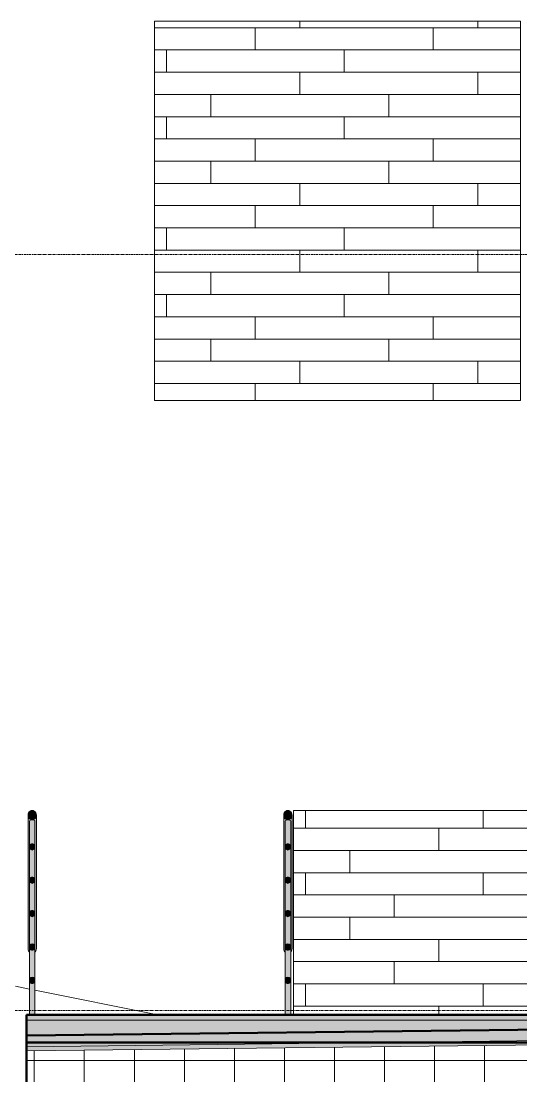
# Model space of a CAD drawing. Header units: inches. Extents: x 9661 to 15313, y -337 to 660.
# Drawn here: x 9890.2 to 9980.1, y -11.7 to 178 of the extents above; entities that cross this region are included whole.
import ezdxf

# ---------------------------------------------------------------- set-up
doc = ezdxf.new("R2010")
doc.units = ezdxf.units.IN
doc.header["$MEASUREMENT"] = 0
doc.linetypes.add('Grid Line 1_2_', pattern=[0.875, 0.5, -0.125, 0.125, -0.125])
for name, color, linetype, lineweight in [('0-1', 7, 'Continuous', 5), ('A-FLOR-2', 8, 'Continuous', 5), ('A-FLOR-5', 192, 'Continuous', 50), ('A-FLOR-HRAL', 11, 'Continuous', 9), ('A-FLOR-LEVL-1', 51, 'Grid Line 1_2_', 9), ('A-FLOR-MCUT', 51, 'Continuous', 13), ('A-FLOR-PATT-1', 8, 'Continuous', 9), ('A-WALL-2', 135, 'Continuous', 13), ('A-WALL-PATT-4', 55, 'Continuous', 9), ('C-TOPO-2', 55, 'Continuous', 9)]:
    doc.layers.add(name, color=color, linetype=linetype, lineweight=lineweight)
pattern_1 = [(0, (9941.314, 0.8), (0, 4), []), (90, (9941.314, 0.8), (-8, 8), [4, -28]), (90, (9957.314, 4.8), (-8, 8), [4, -28])]

# ---------------------------------------------------------------- blocks, each defined once
blk = doc.blocks.new('CTR  - Topography_rvt-1-BUILDING SECTION - EAST_WEST - LOOKING SOUTH2')
at = {"layer": 'C-TOPO-2'}
for p, q in [((9889.19, 4.38), (9891.69, 3.88)), ((9892.69, 3.68), (9914.81, -0.75))]:
    blk.add_line(p, q, dxfattribs=at)
blk = doc.blocks.new('Railing - 1_-V28-BUILDING SECTION - EAST_WEST - LOOKING SOUTH2')
at = {"layer": 'A-FLOR-HRAL'}
h = blk.add_hatch(color=256, dxfattribs=at)
h.paths.add_polyline_path([(9938.69, -0.75), (9938.67, 5.08), (9938.4, 4.91), (9938.18, 4.88), (9937.84, 4.96), (9937.7, 5.1), (9937.69, 5.19), (9937.7, -0.75), (9938.68, -0.75)], flags=0)
h.paths.add_polyline_path([(9938.69, 5.44), (9938.67, 11.08), (9938.44, 10.92), (9938.09, 10.89), (9937.94, 10.92), (9937.71, 11.08), (9937.69, 11.05), (9937.71, 5.59), (9937.84, 5.84), (9938.06, 5.98), (9938.4, 5.94), (9938.54, 5.84), (9938.67, 5.59), (9938.68, 5.5)], flags=0)
h.paths.add_polyline_path([(9938.69, 11.44), (9938.66, 17.08), (9938.44, 16.92), (9938.13, 16.89), (9937.94, 16.92), (9937.7, 17.11), (9937.69, 17.09), (9937.71, 11.6), (9937.84, 11.84), (9938.06, 11.98), (9938.38, 11.95), (9938.54, 11.84), (9938.67, 11.59)], flags=0)
h.paths.add_polyline_path([(9937.69, 17.44), (9937.76, 17.72), (9937.94, 17.93), (9938.12, 17.98), (9938.36, 17.96), (9938.54, 17.84), (9938.67, 17.57), (9938.69, 17.72), (9938.65, 23.07), (9938.44, 22.92), (9938.11, 22.89), (9937.94, 22.92), (9937.71, 23.08), (9937.69, 23.09), (9937.69, 17.54)], flags=0)
h.paths.add_polyline_path([(9937.69, 23.44), (9937.76, 23.72), (9937.94, 23.93), (9938.11, 23.98), (9938.34, 23.97), (9938.54, 23.84), (9938.67, 23.59), (9938.69, 23.72), (9938.65, 29.07), (9938.44, 28.92), (9938.15, 28.88), (9937.83, 28.97), (9937.71, 29.08), (9937.69, 29.09), (9937.69, 23.54)], flags=0)
h.paths.add_polyline_path([(9937.69, 29.44), (9937.76, 29.72), (9937.94, 29.93), (9938.09, 29.98), (9938.32, 29.98), (9938.54, 29.84), (9938.67, 29.59), (9938.69, 29.72), (9938.69, 34.07), (9938.64, 34.18), (9938.44, 34.28), (9938.15, 34.32), (9937.94, 34.28), (9937.88, 34.27), (9937.74, 34.18), (9937.69, 34.07), (9937.69, 29.54)], flags=0)
for p, q in [((9937.69, -0.75), (9937.69, 34.07)), ((9938.69, 34.07), (9938.69, -0.75))]:
    blk.add_line(p, q, dxfattribs=at)
at = {"layer": 'A-FLOR-HRAL', "flags": 128}
blk.add_lwpolyline([(9937.69, 34.07), (9937.74, 34.18), (9937.88, 34.27), (9938.08, 34.32), (9938.3, 34.32), (9938.5, 34.27), (9938.64, 34.18), (9938.69, 34.07)], dxfattribs=at)
blk = doc.blocks.new('Railing - Railing-2447158-BUILDING SECTION - EAST_WEST - LOOKING SOUTH2')
at = {"layer": 'A-FLOR-HRAL'}
for points in [[(9938.06, 28.9), (9938.32, 28.9), (9938.54, 29.05), (9938.67, 29.3), (9938.67, 29.59), (9938.54, 29.84), (9938.31, 29.98), (9938.06, 29.98), (9937.84, 29.84), (9937.71, 29.59), (9937.71, 29.3), (9937.84, 29.05), (9938.06, 28.9)], [(9938.19, 28.88), (9938.54, 28.97), (9938.67, 29.08), (9938.67, 29.3), (9938.54, 29.05), (9938.32, 28.9), (9938.06, 28.9), (9937.84, 29.05), (9937.71, 29.3), (9937.76, 29.03), (9937.94, 28.92), (9938.17, 28.88)], [(9938.19, 22.9), (9938.34, 22.91), (9938.54, 23.05), (9938.67, 23.3), (9938.67, 23.59), (9938.53, 23.85), (9938.31, 23.98), (9938.04, 23.97), (9937.84, 23.84), (9937.71, 23.59), (9937.71, 23.3), (9937.84, 23.04), (9938.06, 22.9), (9938.11, 22.9)], [(9938.19, 22.88), (9938.54, 22.97), (9938.67, 23.08), (9938.67, 23.3), (9938.53, 23.04), (9938.32, 22.9), (9938.06, 22.9), (9937.84, 23.05), (9937.71, 23.3), (9937.76, 23.03), (9937.94, 22.92), (9938.17, 22.88)], [(9938.25, 16.9), (9938.36, 16.92), (9938.54, 17.05), (9938.67, 17.3), (9938.67, 17.59), (9938.54, 17.84), (9938.31, 17.98), (9938.02, 17.96), (9937.84, 17.84), (9937.7, 17.57), (9937.71, 17.3), (9937.84, 17.05), (9938.06, 16.9), (9938.19, 16.9)], [(9938.19, 16.88), (9938.55, 16.98), (9938.68, 17.11), (9938.66, 17.26), (9938.54, 17.05), (9938.32, 16.9), (9938.06, 16.9), (9937.84, 17.05), (9937.71, 17.3), (9937.76, 17.03), (9937.94, 16.92), (9938.18, 16.88)], [(9938.06, 10.9), (9938.38, 10.93), (9938.54, 11.05), (9938.67, 11.3), (9938.67, 11.6), (9938.54, 11.84), (9938.32, 11.98), (9938, 11.95), (9937.84, 11.84), (9937.71, 11.59), (9937.71, 11.28), (9937.84, 11.05), (9938, 10.93)], [(9938.19, 10.88), (9938.55, 10.98), (9938.68, 11.15), (9938.67, 11.28), (9938.54, 11.05), (9938.32, 10.9), (9938.06, 10.9), (9937.84, 11.05), (9937.71, 11.3), (9937.76, 11.03), (9937.94, 10.92), (9938.18, 10.88)], [(9938.16, 4.9), (9938.4, 4.94), (9938.54, 5.05), (9938.67, 5.3), (9938.67, 5.59), (9938.54, 5.84), (9938.32, 5.98), (9937.98, 5.94), (9937.84, 5.84), (9937.71, 5.59), (9937.71, 5.3), (9937.84, 5.05), (9938.06, 4.9)], [(9938.19, 4.88), (9938.55, 4.97), (9938.68, 5.1), (9938.67, 5.3), (9938.54, 5.05), (9938.32, 4.9), (9938.06, 4.9), (9937.84, 5.05), (9937.71, 5.3), (9937.76, 5.03), (9937.94, 4.92), (9938.18, 4.88)]]:
    blk.add_hatch(color=256, dxfattribs=at).paths.add_polyline_path(points, flags=0)
for p, q in [((9937.69, 29.44), (9937.69, 28.41)), ((9938.69, 28.41), (9938.69, 29.44)), ((9937.69, 23.44), (9937.69, 22.41)), ((9938.69, 22.41), (9938.69, 23.44)), ((9937.69, 17.44), (9937.69, 16.41)), ((9938.69, 16.41), (9938.69, 17.44)), ((9937.69, 11.44), (9937.69, 10.41)), ((9938.69, 10.41), (9938.69, 11.44)), ((9937.69, 5.44), (9937.69, 4.4)), ((9938.69, 4.4), (9938.69, 5.44))]:
    blk.add_line(p, q, dxfattribs=at)
at = {"layer": 'A-FLOR-HRAL', "flags": 128}
for points in [[(9938.69, 29.44), (9938.67, 29.59), (9938.62, 29.72), (9938.54, 29.84), (9938.44, 29.93), (9938.32, 29.98), (9938.19, 30), (9938.06, 29.98), (9937.94, 29.93), (9937.84, 29.84), (9937.76, 29.72), (9937.71, 29.59), (9937.69, 29.44)], [(9937.69, 29.44), (9937.71, 29.3), (9937.76, 29.16), (9937.84, 29.05), (9937.94, 28.96), (9938.06, 28.9), (9938.19, 28.88), (9938.32, 28.9), (9938.44, 28.96), (9938.54, 29.05), (9938.62, 29.16), (9938.67, 29.3), (9938.69, 29.44)], [(9938.69, 23.44), (9938.67, 23.59), (9938.62, 23.72), (9938.54, 23.84), (9938.44, 23.93), (9938.32, 23.98), (9938.19, 24), (9938.06, 23.98), (9937.94, 23.93), (9937.84, 23.84), (9937.76, 23.72), (9937.71, 23.59), (9937.69, 23.44)], [(9937.69, 23.44), (9937.71, 23.3), (9937.76, 23.16), (9937.84, 23.05), (9937.94, 22.96), (9938.06, 22.9), (9938.19, 22.88), (9938.32, 22.9), (9938.44, 22.96), (9938.54, 23.05), (9938.62, 23.16), (9938.67, 23.3), (9938.69, 23.44)], [(9938.69, 17.44), (9938.67, 17.59), (9938.62, 17.72), (9938.54, 17.84), (9938.44, 17.93), (9938.32, 17.98), (9938.19, 18), (9938.06, 17.98), (9937.94, 17.93), (9937.84, 17.84), (9937.76, 17.72), (9937.71, 17.59), (9937.69, 17.44)], [(9937.69, 17.44), (9937.71, 17.3), (9937.76, 17.16), (9937.84, 17.05), (9937.94, 16.96), (9938.06, 16.9), (9938.19, 16.88), (9938.32, 16.9), (9938.44, 16.96), (9938.54, 17.05), (9938.62, 17.16), (9938.67, 17.3), (9938.69, 17.44)], [(9938.69, 11.44), (9938.67, 11.59), (9938.62, 11.72), (9938.54, 11.84), (9938.44, 11.93), (9938.32, 11.98), (9938.19, 12), (9938.06, 11.98), (9937.94, 11.93), (9937.84, 11.84), (9937.76, 11.72), (9937.71, 11.59), (9937.69, 11.44)], [(9937.69, 11.44), (9937.71, 11.3), (9937.76, 11.16), (9937.84, 11.05), (9937.94, 10.96), (9938.06, 10.9), (9938.19, 10.88), (9938.32, 10.9), (9938.44, 10.96), (9938.54, 11.05), (9938.62, 11.16), (9938.67, 11.3), (9938.69, 11.44)], [(9938.69, 5.44), (9938.67, 5.59), (9938.62, 5.72), (9938.54, 5.84), (9938.44, 5.93), (9938.32, 5.98), (9938.19, 6), (9938.06, 5.98), (9937.94, 5.93), (9937.84, 5.84), (9937.76, 5.72), (9937.71, 5.59), (9937.69, 5.44)], [(9937.69, 5.44), (9937.71, 5.3), (9937.76, 5.16), (9937.84, 5.05), (9937.94, 4.96), (9938.06, 4.9), (9938.19, 4.88), (9938.32, 4.9), (9938.44, 4.96), (9938.54, 5.05), (9938.62, 5.16), (9938.67, 5.3), (9938.69, 5.44)]]:
    blk.add_lwpolyline(points, dxfattribs=at)
blk.add_blockref('Railing - 1_-V28-BUILDING SECTION - EAST_WEST - LOOKING SOUTH2', (0, 0))
blk = doc.blocks.new('Railing - Railing-2447162-BUILDING SECTION - EAST_WEST - LOOKING SOUTH2')
at = {"layer": 'A-FLOR-HRAL'}
for points in [[(9892.29, 28.9), (9892.32, 28.9), (9892.54, 29.05), (9892.67, 29.3), (9892.67, 29.59), (9892.54, 29.84), (9892.31, 29.98), (9892.06, 29.98), (9891.84, 29.84), (9891.71, 29.59), (9891.71, 29.3), (9891.84, 29.05), (9892.06, 28.9), (9892.19, 28.9)], [(9892.19, 28.88), (9892.54, 28.97), (9892.67, 29.08), (9892.67, 29.3), (9892.54, 29.05), (9892.32, 28.9), (9892.06, 28.9), (9891.84, 29.05), (9891.71, 29.3), (9891.76, 29.03), (9891.94, 28.92), (9892.17, 28.88)], [(9892.06, 22.9), (9892.34, 22.91), (9892.54, 23.05), (9892.67, 23.3), (9892.67, 23.59), (9892.53, 23.85), (9892.31, 23.98), (9892.04, 23.97), (9891.84, 23.84), (9891.71, 23.59), (9891.71, 23.3), (9891.84, 23.04), (9892.04, 22.91)], [(9892.19, 22.88), (9892.54, 22.97), (9892.67, 23.08), (9892.67, 23.3), (9892.53, 23.04), (9892.32, 22.9), (9892.06, 22.9), (9891.84, 23.05), (9891.71, 23.3), (9891.76, 23.03), (9891.94, 22.92), (9892.17, 22.88)], [(9892.25, 16.9), (9892.36, 16.92), (9892.54, 17.05), (9892.67, 17.3), (9892.67, 17.59), (9892.54, 17.84), (9892.32, 17.98), (9892.02, 17.96), (9891.84, 17.84), (9891.7, 17.57), (9891.71, 17.3), (9891.84, 17.05), (9892.06, 16.9), (9892.19, 16.9)], [(9892.19, 16.88), (9892.55, 16.98), (9892.68, 17.11), (9892.66, 17.26), (9892.54, 17.05), (9892.32, 16.9), (9892.06, 16.9), (9891.84, 17.05), (9891.71, 17.3), (9891.76, 17.03), (9891.94, 16.92), (9892.18, 16.88)], [(9892.06, 10.9), (9892.38, 10.93), (9892.54, 11.05), (9892.67, 11.3), (9892.67, 11.6), (9892.54, 11.84), (9892.32, 11.98), (9892, 11.95), (9891.84, 11.84), (9891.71, 11.59), (9891.71, 11.28), (9891.84, 11.05), (9892, 10.93)], [(9892.19, 10.88), (9892.54, 10.96), (9892.67, 11.08), (9892.67, 11.28), (9892.54, 11.05), (9892.32, 10.9), (9892.06, 10.9), (9891.84, 11.05), (9891.71, 11.3), (9891.76, 11.03), (9891.94, 10.92), (9892.18, 10.88)], [(9892.16, 4.9), (9892.4, 4.94), (9892.54, 5.05), (9892.67, 5.3), (9892.67, 5.59), (9892.54, 5.84), (9892.32, 5.98), (9891.98, 5.94), (9891.84, 5.84), (9891.71, 5.59), (9891.71, 5.3), (9891.84, 5.05), (9892.06, 4.9)]]:
    blk.add_hatch(color=256, dxfattribs=at).paths.add_polyline_path(points, flags=0)
h = blk.add_hatch(color=256, dxfattribs=at)
h.paths.add_polyline_path([(9891.69, -17), (9892.69, -17), (9892.67, -16), (9891.69, -16), (9891.69, -16.69)], flags=0)
h.paths.add_polyline_path([(9892.19, 4.88), (9892.54, 4.96), (9892.68, 5.1), (9892.66, 5.25), (9892.54, 5.05), (9892.32, 4.9), (9892.06, 4.9), (9891.84, 5.05), (9891.71, 5.3), (9891.76, 5.03), (9891.94, 4.92), (9892.18, 4.88)], flags=0)
for p, q in [((9891.69, 29.44), (9891.69, 28.41)), ((9892.69, 28.41), (9892.69, 29.44)), ((9891.69, 23.44), (9891.69, 22.41)), ((9892.69, 22.41), (9892.69, 23.44)), ((9891.69, 17.44), (9891.69, 16.41)), ((9892.69, 16.41), (9892.69, 17.44)), ((9891.69, 11.44), (9891.69, 10.41)), ((9892.69, 10.41), (9892.69, 11.44)), ((9891.69, 5.44), (9891.69, 4.4)), ((9892.69, 4.4), (9892.69, 5.44)), ((9891.69, -16), (9891.69, -17)), ((9892.69, -17), (9892.69, -16))]:
    blk.add_line(p, q, dxfattribs=at)
at = {"layer": 'A-FLOR-HRAL', "flags": 128}
for points in [[(9892.69, 29.44), (9892.67, 29.59), (9892.62, 29.72), (9892.54, 29.84), (9892.44, 29.93), (9892.32, 29.98), (9892.19, 30), (9892.06, 29.98), (9891.94, 29.93), (9891.84, 29.84), (9891.76, 29.72), (9891.71, 29.59), (9891.69, 29.44)], [(9891.69, 29.44), (9891.71, 29.3), (9891.76, 29.16), (9891.84, 29.05), (9891.94, 28.96), (9892.06, 28.9), (9892.19, 28.88), (9892.32, 28.9), (9892.44, 28.96), (9892.54, 29.05), (9892.62, 29.16), (9892.67, 29.3), (9892.69, 29.44)], [(9892.69, 23.44), (9892.67, 23.59), (9892.62, 23.72), (9892.54, 23.84), (9892.44, 23.93), (9892.32, 23.98), (9892.19, 24), (9892.06, 23.98), (9891.94, 23.93), (9891.84, 23.84), (9891.76, 23.72), (9891.71, 23.59), (9891.69, 23.44)], [(9891.69, 23.44), (9891.71, 23.3), (9891.76, 23.16), (9891.84, 23.05), (9891.94, 22.96), (9892.06, 22.9), (9892.19, 22.88), (9892.32, 22.9), (9892.44, 22.96), (9892.54, 23.05), (9892.62, 23.16), (9892.67, 23.3), (9892.69, 23.44)], [(9892.69, 17.44), (9892.67, 17.59), (9892.62, 17.72), (9892.54, 17.84), (9892.44, 17.93), (9892.32, 17.98), (9892.19, 18), (9892.06, 17.98), (9891.94, 17.93), (9891.84, 17.84), (9891.76, 17.72), (9891.71, 17.59), (9891.69, 17.44)], [(9891.69, 17.44), (9891.71, 17.3), (9891.76, 17.16), (9891.84, 17.05), (9891.94, 16.96), (9892.06, 16.9), (9892.19, 16.88), (9892.32, 16.9), (9892.44, 16.96), (9892.54, 17.05), (9892.62, 17.16), (9892.67, 17.3), (9892.69, 17.44)], [(9892.69, 11.44), (9892.67, 11.59), (9892.62, 11.72), (9892.54, 11.84), (9892.44, 11.93), (9892.32, 11.98), (9892.19, 12), (9892.06, 11.98), (9891.94, 11.93), (9891.84, 11.84), (9891.76, 11.72), (9891.71, 11.59), (9891.69, 11.44)], [(9891.69, 11.44), (9891.71, 11.3), (9891.76, 11.16), (9891.84, 11.05), (9891.94, 10.96), (9892.06, 10.9), (9892.19, 10.88), (9892.32, 10.9), (9892.44, 10.96), (9892.54, 11.05), (9892.62, 11.16), (9892.67, 11.3), (9892.69, 11.44)], [(9892.69, 5.44), (9892.67, 5.59), (9892.62, 5.72), (9892.54, 5.84), (9892.44, 5.93), (9892.32, 5.98), (9892.19, 6), (9892.06, 5.98), (9891.94, 5.93), (9891.84, 5.84), (9891.76, 5.72), (9891.71, 5.59), (9891.69, 5.44)], [(9891.69, 5.44), (9891.71, 5.3), (9891.76, 5.16), (9891.84, 5.05), (9891.94, 4.96), (9892.06, 4.9), (9892.19, 4.88), (9892.32, 4.9), (9892.44, 4.96), (9892.54, 5.05), (9892.62, 5.16), (9892.67, 5.3), (9892.69, 5.44)]]:
    blk.add_lwpolyline(points, dxfattribs=at)
at = {"extrusion": (0, 0, -1), "zscale": -1}
blk.add_blockref('Railing - 1_-V28-BUILDING SECTION - EAST_WEST - LOOKING SOUTH2', (-19830.38, 0), dxfattribs=at)
blk = doc.blocks.new('Top Rail Type - Top Rail_Internal_-2447168-BUILDING SECTION - EAST_WEST - LOOKING SOUTH2')
at = {"layer": 'A-FLOR-HRAL'}
for points in [[(9938.19, 34.32), (9938.5, 34.41), (9938.64, 34.5), (9938.72, 34.57), (9938.84, 34.74), (9938.91, 34.94), (9938.94, 35.16), (9938.91, 35.38), (9938.84, 35.58), (9938.64, 35.82), (9938.44, 35.95), (9938.3, 35.98), (9938.08, 35.98), (9937.88, 35.92), (9937.74, 35.82), (9937.66, 35.75), (9937.54, 35.58), (9937.46, 35.38), (9937.44, 35.16), (9937.46, 34.94), (9937.54, 34.74), (9937.76, 34.49), (9937.94, 34.38), (9938.08, 34.34)], [(9938.69, 10.54), (9938.72, 10.57), (9938.85, 10.77), (9938.93, 11.05), (9938.94, 11.16), (9938.91, 34.94), (9938.84, 34.74), (9938.64, 34.5), (9938.44, 34.38), (9938.24, 34.33), (9938.08, 34.34), (9937.88, 34.41), (9937.74, 34.5), (9937.66, 34.57), (9937.54, 34.74), (9937.46, 34.94), (9937.44, 34.94), (9937.46, 10.94), (9937.54, 10.74), (9937.69, 10.57), (9937.69, 34.07), (9937.76, 34.19), (9938, 34.3), (9938.19, 34.32), (9938.44, 34.28), (9938.57, 34.23), (9938.64, 34.18), (9938.69, 34.07), (9938.69, 10.57)]]:
    blk.add_hatch(color=256, dxfattribs=at).paths.add_polyline_path(points, flags=0)
for p, q in [((9937.44, 35.16), (9937.44, 11.16)), ((9938.94, 11.16), (9938.94, 35.16))]:
    blk.add_line(p, q, dxfattribs=at)
at = {"layer": 'A-FLOR-HRAL', "flags": 128}
for points in [[(9938.94, 35.16), (9938.91, 35.38), (9938.84, 35.58), (9938.72, 35.75), (9938.56, 35.89), (9938.38, 35.97), (9938.19, 36), (9938, 35.97), (9937.81, 35.89), (9937.66, 35.75), (9937.54, 35.58), (9937.46, 35.38), (9937.44, 35.16)], [(9937.44, 35.16), (9937.46, 34.94), (9937.54, 34.74), (9937.66, 34.57), (9937.81, 34.44), (9938, 34.35), (9938.19, 34.32), (9938.38, 34.35), (9938.56, 34.44), (9938.72, 34.57), (9938.84, 34.74), (9938.91, 34.94), (9938.94, 35.16)], [(9937.66, 10.57), (9937.54, 10.74), (9937.46, 10.94), (9937.44, 11.16)], [(9938.94, 11.16), (9938.91, 10.94), (9938.84, 10.74), (9938.72, 10.57)]]:
    blk.add_lwpolyline(points, dxfattribs=at)
blk = doc.blocks.new('Top Rail Type - Top Rail_Internal_-2447179-BUILDING SECTION - EAST_WEST - LOOKING SOUTH2')
at = {"layer": 'A-FLOR-HRAL'}
for points in [[(9892.19, 34.32), (9892.5, 34.41), (9892.64, 34.5), (9892.72, 34.57), (9892.84, 34.74), (9892.91, 34.94), (9892.94, 35.16), (9892.91, 35.38), (9892.84, 35.58), (9892.62, 35.84), (9892.44, 35.95), (9892.29, 35.98), (9892.08, 35.98), (9891.88, 35.92), (9891.74, 35.82), (9891.66, 35.75), (9891.54, 35.58), (9891.46, 35.38), (9891.44, 35.16), (9891.46, 34.94), (9891.54, 34.74), (9891.76, 34.49), (9891.94, 34.38), (9892.14, 34.33)], [(9891.69, 10.54), (9891.69, 34.07), (9891.76, 34.19), (9892, 34.3), (9892.19, 34.32), (9892.44, 34.28), (9892.57, 34.23), (9892.64, 34.18), (9892.69, 34.07), (9892.72, 10.57), (9892.85, 10.77), (9892.93, 11.05), (9892.94, 11.16), (9892.91, 34.94), (9892.84, 34.74), (9892.62, 34.49), (9892.44, 34.38), (9892.3, 34.34), (9892.08, 34.34), (9891.88, 34.41), (9891.74, 34.5), (9891.66, 34.57), (9891.54, 34.74), (9891.46, 34.94), (9891.44, 34.94), (9891.46, 10.94), (9891.63, 10.61), (9891.66, 10.57)]]:
    blk.add_hatch(color=256, dxfattribs=at).paths.add_polyline_path(points, flags=0)
for p, q in [((9891.44, 35.16), (9891.44, 11.16)), ((9892.94, 11.16), (9892.94, 35.16))]:
    blk.add_line(p, q, dxfattribs=at)
at = {"layer": 'A-FLOR-HRAL', "flags": 128}
for points in [[(9892.94, 35.16), (9892.91, 35.38), (9892.84, 35.58), (9892.72, 35.75), (9892.56, 35.89), (9892.38, 35.97), (9892.19, 36), (9892, 35.97), (9891.81, 35.89), (9891.66, 35.75), (9891.54, 35.58), (9891.46, 35.38), (9891.44, 35.16)], [(9891.44, 35.16), (9891.46, 34.94), (9891.54, 34.74), (9891.66, 34.57), (9891.81, 34.44), (9892, 34.35), (9892.19, 34.32), (9892.38, 34.35), (9892.56, 34.44), (9892.72, 34.57), (9892.84, 34.74), (9892.91, 34.94), (9892.94, 35.16)], [(9891.66, 10.57), (9891.54, 10.74), (9891.46, 10.94), (9891.44, 11.16)], [(9892.94, 11.16), (9892.91, 10.94), (9892.84, 10.74), (9892.72, 10.57)]]:
    blk.add_lwpolyline(points, dxfattribs=at)

msp = doc.modelspace()

# ---------------------------------------------------------------- hatches: boundary and pattern name
at = {"layer": 'A-FLOR-2'}
h = msp.add_hatch(color=256, dxfattribs=at)
h.paths.add_polyline_path([(11169.98, -1.75), (11276.29, -1.75), (11276.29, -0.75), (11049.29, -0.75), (11049.29, -1.75), (11164.59, -1.75)], flags=0)
h.paths.add_polyline_path([(10853.51, -1.75), (10934.19, -1.75), (10934.19, -0.75), (10822.49, -0.75), (10822.49, -1.75), (10835.05, -1.75)], flags=0)
h.paths.add_polyline_path([(9933.17, -1.75), (10009.09, -1.75), (10009.09, -0.75), (9891.19, -0.75), (9891.19, -1.75), (9927.79, -1.75)], flags=0)
at = {"layer": 'A-FLOR-PATT-1'}
h = msp.add_hatch(dxfattribs=at)
h.set_pattern_fill('FP_18', color=256, style=0, pattern_type=2)
h.set_pattern_definition([(216.87, (11014.952, 87.994), (47.980943, 31.987086), [7.997, -71.971]), (206.565, (11024.548, 83.196), (-15.993714, -15.994133), [17.881, -17.881]), (198.435, (11024.548, 75.199), (-31.98674, -15.99388), [10.115, -40.461])])
h.paths.add_polyline_path([(11062.58, -5.75), (11276.29, -5.75), (11276.29, -1.75), (11049.29, -1.75), (11049.29, -5.75)], flags=0)
h.paths.add_polyline_path([(10824.42, -5.75), (10934.19, -5.74), (10934.19, -1.75), (10822.49, -1.75), (10822.49, -5.75)], flags=0)
h.paths.add_polyline_path([(9964.61, -5.75), (10009.09, -5.75), (10009.09, -1.75), (9891.19, -1.75), (9891.19, -5.75), (9962.12, -5.75)], flags=0)
h = msp.add_hatch(dxfattribs=at)
h.set_pattern_fill('FP_9', color=256, style=0, pattern_type=2)
h.set_pattern_definition([(0, (11008.554, 72), (24, 24), [24, -24]), (0, (11008.554, 81), (24, 24), [24, -24]), (0, (11008.554, 90), (24, 24), [24, -24]), (90, (11011.554, 93), (-24, 24), [24, -24]), (90, (11020.554, 93), (-24, 24), [24, -24]), (90, (11029.554, 93), (-24, 24), [24, -24])])
h.paths.add_polyline_path([(11135.95, -7.74), (11135.97, -7.74), (11250.17, -5.75), (11135.95, -5.75), (11135.95, -6)], flags=0)
h.paths.add_polyline_path([(10986.68, -7.74), (11135.95, -7.74), (11135.95, -5.75), (10963.21, -5.74), (10934.19, -5.24), (10934.19, -5.75), (10848.69, -5.75), (10963.23, -7.74), (10982.68, -7.74)], flags=0)
h.paths.add_polyline_path([(9891.19, -6.49), (9953.1, -5.75), (9891.19, -5.75), (9891.19, -6)], flags=0)
h.paths.add_polyline_path([(11276.29, -5.29), (11278.79, -5.25), (11278.79, -3.25), (11276.29, -3.29), (11276.29, -5.26)], flags=0)
h.paths.add_polyline_path([(10822.49, -5.29), (10822.49, -3.29), (10819.99, -3.27), (10819.99, -5.25), (10821.22, -5.27)], flags=0)
h.paths.add_polyline_path([(10009.09, -5.25), (10011.59, -5.25), (10011.59, -3.25), (10009.88, -3.25), (10009.84, -4), (10009.09, -4), (10009.09, -4.42)], flags=0)
h = msp.add_hatch(dxfattribs=at)
h.set_pattern_fill('FP_3', color=256, style=0, pattern_type=2)
h.set_pattern_definition([(0, (11008.554, 72), (0, 4.798), []), (315, (11008.554, 72), (4.798427, 0), [6.786, -6.786]), (45, (11008.554, 72), (4.798427, 0), [6.786, -6.786])])
h.paths.add_polyline_path([(11062.58, -8.49), (11135.97, -8.49), (11278.79, -6), (11278.79, -5.25), (11276.29, -5.29), (11276.29, -5.75), (11250.17, -5.75), (11135.95, -7.74), (10963.21, -7.74), (10848.69, -5.75), (10822.49, -5.75), (10822.49, -5.29), (10819.99, -5.25), (10819.99, -6), (10963.23, -8.49), (11049.29, -8.49)], flags=0)
h.paths.add_polyline_path([(9891.19, -7.24), (9995.09, -6), (10011.59, -6), (10011.59, -5.25), (10009.09, -5.25), (10009.09, -5.75), (9953.1, -5.75), (9891.19, -6.49)], flags=0)
h = msp.add_hatch(dxfattribs=at)
h.set_pattern_fill('FP_16', color=256, style=0, pattern_type=2)
h.set_pattern_definition([(0, (11008.554, 72), (0, 9), []), (90, (11008.554, 72), (-9, 6e-16), [])])
h.paths.add_polyline_path([(11068.79, -16), (11278.79, -16), (11278.79, -6), (11135.97, -8.49), (10963.21, -8.49), (10819.99, -6), (10819.99, -16), (11062.58, -16)], flags=0)
h.paths.add_polyline_path([(9964.61, -16), (10011.59, -16), (10011.59, -6), (9992.38, -6.03), (9891.19, -7.24), (9891.19, -16), (9949.32, -16)], flags=0)
at = {"layer": 'A-WALL-PATT-4'}
h = msp.add_hatch(dxfattribs=at)
h.set_pattern_fill('FP_22', color=256, style=0, pattern_type=2)
h.set_pattern_definition([(0, (9916.314, 136.8), (0, 4), []), (90, (9916.314, 136.8), (-8, 8), [4, -28]), (90, (9932.314, 140.8), (-8, 8), [4, -28])])
h.paths.add_polyline_path([(9980, 109.75), (9980, 178), (9914.19, 178), (9914.19, 109.75), (9949.32, 109.75)], flags=0)
h = msp.add_hatch(dxfattribs=at)
h.set_pattern_fill('FP_34', color=256, style=0, pattern_type=2)
h.set_pattern_definition(pattern_1)
h.paths.add_polyline_path([(9939.47, -0.75), (9943.44, -0.75), (9943.44, 36), (9939.19, 36), (9939.19, -0.75)], flags=0)
h = msp.add_hatch(dxfattribs=at)
h.set_pattern_fill('FP_34', color=256, style=0, pattern_type=2)
h.set_pattern_definition(pattern_1)
h.paths.add_polyline_path([(9992.38, -0.75), (10009.09, -0.75), (10009.09, 8), (10008.09, 8), (10008.09, 36), (9943.44, 36), (9943.44, -0.75), (9949.32, -0.75)], flags=0)

# ---------------------------------------------------------------- linework, layer by layer
at = {"layer": 'A-FLOR-5'}
for p, q in [((10009.09, -0.75), (9891.19, -0.75)), ((9891.19, -0.75), (9891.19, -16)), ((9995.07, -3.25), (9891.19, -4.49)), ((9891.19, -5.75), (10009.09, -5.75))]:
    msp.add_line(p, q, dxfattribs=at)
at = {"layer": 'A-FLOR-LEVL-1'}
for p, q in [((9660.53, 136), (12376.06, 136)), ((9660.53, 0), (12376.06, 0))]:
    msp.add_line(p, q, dxfattribs=at)
at = {"layer": 'A-FLOR-MCUT'}
for p, q in [((10009.09, -1.75), (9891.19, -1.75)), ((9995.08, -5.25), (9891.19, -6.49)), ((9995.09, -6), (9891.19, -7.24))]:
    msp.add_line(p, q, dxfattribs=at)
at = {"layer": 'A-WALL-2'}
for p, q in [((9980, 178), (9914.19, 178)), ((9914.19, 178), (9914.19, 109.75)), ((9980, 109.75), (9980, 178)), ((9914.19, 109.75), (9980, 109.75)), ((9939.19, -0.75), (9939.19, 36)), ((10008.09, 36), (9939.19, 36))]:
    msp.add_line(p, q, dxfattribs=at)

# ---------------------------------------------------------------- block references
at = {"layer": '0-1'}
msp.add_blockref('CTR  - Topography_rvt-1-BUILDING SECTION - EAST_WEST - LOOKING SOUTH2', (0, 0), dxfattribs=at)
at = {"layer": 'A-FLOR-HRAL'}
for name in ['Top Rail Type - Top Rail_Internal_-2447179-BUILDING SECTION - EAST_WEST - LOOKING SOUTH2', 'Railing - Railing-2447162-BUILDING SECTION - EAST_WEST - LOOKING SOUTH2', 'Top Rail Type - Top Rail_Internal_-2447168-BUILDING SECTION - EAST_WEST - LOOKING SOUTH2', 'Railing - Railing-2447158-BUILDING SECTION - EAST_WEST - LOOKING SOUTH2']:
    msp.add_blockref(name, (0, 0), dxfattribs=at)

doc.saveas('drawing.dxf')
